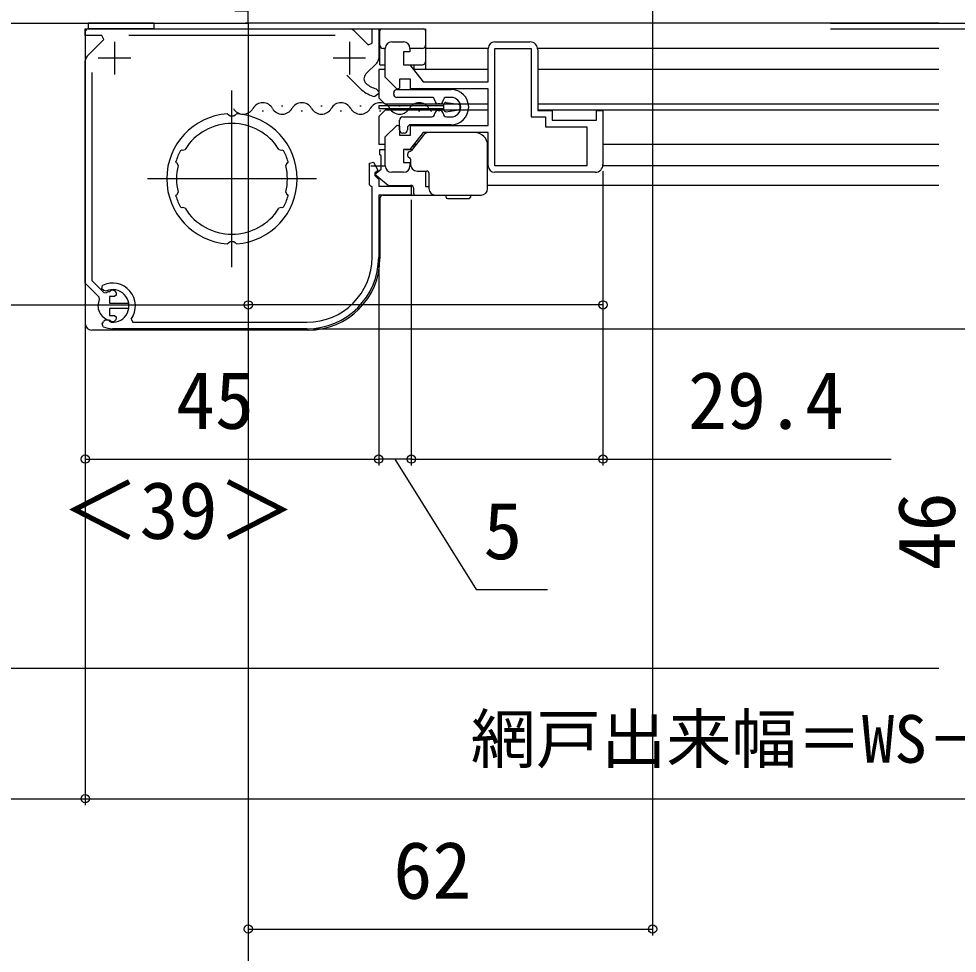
# Model space of a CAD drawing. Units: millimetres, scale not verified. Extents: x -525 to 525, y -783 to 778.
# Drawn here: x -351.3 to -207.4, y -661.4 to -518 of the extents above; entities that cross this region are included whole.
import ezdxf
from ezdxf.enums import TextEntityAlignment as Align

# ---------------------------------------------------------------- set-up
doc = ezdxf.new("R2010")
doc.units = ezdxf.units.MM
doc.header["$LTSCALE"] = 4
for name, color, linetype in [('0-2_YKK_11', 7, 'Continuous'), ('0-4_YKK_12', 2, 'Continuous'), ('0-5_YKK_13', 4, 'Continuous'), ('0-7_YKK_D', 6, 'Continuous'), ('0-9_YSS_K', 3, 'Continuous')]:
    doc.layers.add(name, color=color, linetype=linetype)
doc.styles.add('ＭＳ ゴシック', font='')
doc.styles.get('ＭＳ ゴシック').set_extended_font_data('MS Gothic')

msp = doc.modelspace()

# ---------------------------------------------------------------- linework, layer by layer
at = {"layer": '0-2_YKK_11'}
for p, q in [((-302.754, -520.598), (-334.423, -520.598)), ((-336.588, -521.598), (-336.588, -526.598)), ((-300.588, -521.598), (-300.588, -526.598)), ((-294.088, -521.598), (-292.288, -521.598)), ((-278.288, -521.598), (-272.888, -521.598)), ((-334.088, -524.098), (-339.088, -524.098)), ((-298.088, -524.098), (-303.088, -524.098)), ((-296.381, -524.841), (-298.05, -526.509)), ((-292.288, -541.598), (-294.088, -541.598)), ((-262.888, -541.598), (-278.288, -541.598)), ((-310.335, -544.632), (-310.161, -544.98)), ((-319.303, -552.572), (-319.089, -552.383)), ((-319.089, -552.383), (-318.883, -552.193)), ((-337.407, -559.909), (-337.281, -559.844)), ((-337.281, -564.352), (-337.407, -564.287)), ((-337.321, -564.478), (-337.115, -564.588)), ((-307.088, -565.598), (-336.888, -565.598))]:
    msp.add_line(p, q, dxfattribs=at)
for points in [[(-380.088, -518.698), (-316.088, -518.698), (-316.088, -516.898), (-318.088, -516.898), (-318.088, -508.698), (-321.388, -508.698)], [(-340.796, -523.78), (-338.26, -521.244), (-338.528, -520.598), (-341.088, -520.598), (-341.088, -519.598), (-300.553, -519.598)], [(-299.846, -519.891), (-297.706, -522.031), (-297.088, -521.775), (-297.088, -519.598), (-296.088, -519.598), (-296.088, -524.133)], [(-295.088, -540.598), (-295.088, -536.174), (-293.259, -534.344), (-292.888, -534.497), (-292.888, -535.898), (-291.188, -535.898), (-291.188, -534.398), (-279.288, -534.398), (-279.288, -528.798), (-291.188, -528.798), (-291.188, -527.298), (-292.888, -527.298), (-292.888, -528.698), (-293.259, -528.852), (-295.088, -527.022), (-295.088, -522.598)], [(-291.288, -522.598), (-291.288, -523.098), (-292.288, -523.098), (-292.288, -525.098), (-291.288, -525.098), (-289.288, -527.698), (-279.288, -527.698), (-279.288, -522.598)], [(-271.688, -522.798), (-271.688, -532.098), (-269.488, -532.098), (-269.488, -533.598), (-262.688, -533.598), (-262.688, -532.098), (-261.688, -532.098), (-261.688, -540.398)], [(-338.898, -561.086), (-338.954, -560.739), (-341.088, -558.605), (-341.088, -524.487)], [(-340.088, -526.264), (-340.088, -558.191), (-338.247, -560.032), (-337.9, -560.088)], [(-298.715, -528.94), (-298.732, -528.925), (-300.977, -526.679)], [(-296.466, -528.789), (-296.088, -529.274), (-296.088, -529.48), (-296.705, -529.966)], [(-318.883, -533.002), (-319.089, -532.813), (-319.303, -532.623)], [(-317.874, -532.623), (-318.088, -532.813), (-318.294, -533.002)], [(-279.288, -540.598), (-279.288, -535.498), (-289.288, -535.498), (-291.288, -538.098), (-292.288, -538.098), (-292.288, -540.098), (-291.288, -540.098), (-291.288, -540.598)], [(-326.47, -538.253), (-326.217, -538.165), (-326.156, -538.191), (-325.785, -538.074)], [(-311.392, -538.074), (-311.021, -538.191), (-310.96, -538.165), (-310.707, -538.253)], [(-326.841, -540.564), (-327.016, -540.216), (-327.076, -540.19), (-327.189, -539.947)], [(-309.988, -539.947), (-310.101, -540.19), (-310.161, -540.216), (-310.335, -540.564)], [(-297.088, -554.598), (-297.088, -543.898), (-297.288, -543.698), (-297.488, -543.498), (-297.488, -540.184), (-296.879, -540.035), (-296.243, -541.253), (-296.688, -541.698), (-296.688, -542.098), (-296.088, -542.698), (-296.088, -543.698), (-291.088, -543.698), (-291.088, -545.098), (-296.088, -545.098), (-296.088, -554.598)], [(-327.189, -545.249), (-327.076, -545.006), (-327.016, -544.98), (-326.841, -544.632)], [(-310.161, -544.98), (-310.101, -545.006), (-309.988, -545.249)], [(-325.785, -547.122), (-326.156, -547.005), (-326.217, -547.031), (-326.47, -546.943)], [(-310.707, -546.943), (-310.96, -547.031), (-311.021, -547.005), (-311.392, -547.122)], [(-318.294, -552.193), (-318.088, -552.383), (-317.874, -552.572)], [(-337.908, -559.815), (-338.243, -559.754), (-338.543, -559.454), (-338.466, -558.974)], [(-336.297, -560.398), (-336.593, -560.648), (-337.388, -560.648), (-337.388, -561.698), (-334.438, -561.698), (-334.438, -562.498), (-337.388, -562.498), (-337.388, -563.548), (-336.593, -563.548), (-336.297, -563.798)], [(-334.035, -564.124), (-333.79, -564.598), (-307.088, -564.598)], [(-338.347, -565.28), (-338.481, -564.857), (-338.307, -564.555)]]:
    msp.add_lwpolyline(points, dxfattribs=at)
msp.add_lwpolyline([(-278.288, -540.598), (-278.288, -522.598), (-272.688, -522.598), (-272.688, -533.098), (-270.488, -533.098), (-270.488, -534.598), (-264.188, -534.598), (-264.188, -540.598)], close=True, dxfattribs=at)
for centre, radius, start, end in [((-300.553, -520.598), 1, 45.00003, 90.00002), ((-294.088, -522.598), 1, 90.00001, 179.99999), ((-292.288, -522.598), 1, 0.00001, 89.99999), ((-278.288, -522.598), 1, 90.00001, 179.99999), ((-272.888, -522.798), 1.2, 0.00001, 89.99999), ((-340.088, -524.487), 1, 135.00003, 180.00002), ((-297.088, -524.133), 1, 315.00003, 0.00002), ((-297.343, -527.217), 1, 134.99998, 227.55575), ((-295.588, -525.298), 3.6, 227.55576, 255.88303), ((-295.588, -525.298), 4.8, 229.35522, 256.55227), ((-318.588, -542.598), 10, 94.09604, 265.90396), ((-318.588, -542.598), 9.6, 88.24271, 91.75729), ((-318.588, -542.598), 10, 274.09604, 85.90396), ((-318.588, -542.598), 8.5, 32.15412, 147.84588), ((-318.588, -542.598), 9, 151.12995, 162.87008), ((-318.588, -542.598), 9, 17.12992, 28.87005), ((-318.588, -542.598), 8.5, 166.15413, 193.84587), ((-318.588, -542.598), 8.5, 346.15413, 13.84587), ((-294.088, -540.598), 1, 180.00001, 269.99999), ((-292.288, -540.598), 1, 270.00001, 359.99999), ((-278.288, -540.598), 1, 180.00001, 269.99999), ((-262.888, -540.398), 1.2, 270.00001, 359.99999), ((-318.588, -542.598), 9, 197.12993, 208.87006), ((-318.588, -542.598), 9, 331.12994, 342.87007), ((-318.588, -542.598), 8.5, 212.15412, 327.84588), ((-318.588, -542.598), 9.6, 268.24271, 271.75729), ((-307.088, -554.598), 10, 270.00001, 359.99999), ((-307.088, -554.598), 11, 270.00001, 359.99999), ((-336.888, -562.098), 3.5, 324.62345, 116.79004), ((-336.888, -562.098), 2.5, 264.7993, 114.07517), ((-336.888, -560.298), 0.6, 350.40593, 130.80443), ((-336.888, -562.098), 2.25, 153.2839, 256.66525), ((-336.888, -562.098), 2.25, 103.33472, 116.7161), ((-336.888, -563.898), 0.6, 229.19557, 9.59407), ((-336.888, -562.098), 3.5, 245.37938, 270.00001), ((-337.787, -564.855), 0.6, 38.98367, 149.99997)]:
    msp.add_arc(centre, radius, start, end, dxfattribs=at)
at = {"layer": '0-4_YKK_12'}
for p, q in [((-210.164, -518.698), (-316.588, -518.698)), ((-288.888, -519.597), (-288.888, -525.847)), ((-279.288, -522.597), (-288.888, -522.597)), ((-210.164, -522.598), (-271.705, -522.597)), ((-296.088, -525.847), (-296.088, -530.147)), ((-295.088, -525.847), (-296.088, -525.847)), ((-279.288, -525.847), (-290.712, -525.847)), ((-210.164, -525.848), (-271.688, -525.847)), ((-318.588, -556.132), (-318.588, -529.064)), ((-295.088, -531.147), (-296.088, -530.147)), ((-313.974, -532.177), (-313.774, -532.177)), ((-310.974, -531.417), (-310.774, -531.417)), ((-307.974, -532.177), (-307.774, -532.177)), ((-304.974, -531.417), (-304.774, -531.417)), ((-301.974, -532.177), (-301.774, -532.177)), ((-298.974, -531.417), (-298.774, -531.417)), ((-295.088, -532.047), (-296.088, -533.047)), ((-295.974, -532.177), (-295.774, -532.177)), ((-279.288, -531.147), (-295.088, -531.147)), ((-279.288, -532.047), (-295.088, -532.047)), ((-292.974, -531.417), (-292.774, -531.417)), ((-289.974, -532.177), (-289.774, -532.177)), ((-210.164, -531.148), (-271.688, -531.147)), ((-210.164, -532.047), (-271.556, -532.047)), ((-296.088, -533.047), (-296.088, -537.347)), ((-295.088, -537.347), (-296.088, -537.347)), ((-290.365, -537.347), (-290.711, -537.347)), ((-279.288, -537.347), (-279.392, -537.347)), ((-210.164, -537.348), (-261.688, -537.347)), ((-279.288, -540.597), (-279.386, -540.597)), ((-264.472, -540.597), (-278.005, -540.597)), ((-210.164, -540.598), (-261.705, -540.597)), ((-305.652, -542.598), (-331.525, -542.598)), ((-210.164, -543.598), (-279.386, -543.597))]:
    msp.add_line(p, q, dxfattribs=at)
for centre, start, end in [((-313.874, -532.636), 29.20254, 150.79746), ((-307.874, -532.636), 29.20254, 150.79746), ((-301.874, -532.636), 29.20254, 150.79746), ((-295.874, -532.636), 29.20254, 150.79746), ((-289.874, -532.636), 29.20254, 150.79746), ((-316.874, -530.959), 209.20254, 330.79746), ((-310.874, -530.959), 209.20254, 330.79746), ((-304.874, -530.959), 209.20254, 330.79746), ((-298.874, -530.959), 209.20254, 330.79746), ((-292.874, -530.959), 209.20254, 330.79746), ((-286.874, -530.959), 209.20254, 229.55265)]:
    msp.add_arc(centre, 1.718, start, end, dxfattribs=at)
at = {"layer": '0-5_YKK_13'}
for p, q in [((-341.088, -520.098), (-341.088, -564.798)), ((-340.588, -519.598), (-289.188, -519.598)), ((-295.888, -525.098), (-295.888, -519.898)), ((-295.888, -524.891), (-295.888, -519.898)), ((-288.888, -519.898), (-288.888, -524.598)), ((-295.888, -525.098), (-295.888, -522.598)), ((-295.088, -522.598), (-295.388, -522.598)), ((-295.088, -522.598), (-295.388, -522.598)), ((-295.088, -522.598), (-295.388, -522.598)), ((-289.388, -522.598), (-291.288, -522.598)), ((-289.388, -522.598), (-291.288, -522.598)), ((-289.388, -522.598), (-291.288, -522.598)), ((-295.888, -525.098), (-295.888, -524.46)), ((-295.888, -525.098), (-295.088, -525.098)), ((-291.436, -525.098), (-289.388, -525.098)), ((-290.688, -525.098), (-290.688, -525.848)), ((-293.788, -529.598), (-293.788, -529.398)), ((-293.288, -528.898), (-284.988, -528.898)), ((-292.556, -528.898), (-284.988, -528.898)), ((-287.989, -530.098), (-293.288, -530.098)), ((-285.747, -530.896), (-283.847, -531.163)), ((-284.988, -530.098), (-285.688, -530.098)), ((-286.089, -531.398), (-296.089, -531.398)), ((-286.688, -531.098), (-286.989, -531.098)), ((-286.989, -532.098), (-286.688, -532.098)), ((-286.089, -532.002), (-286.089, -531.193)), ((-285.747, -532.3), (-283.847, -532.033)), ((-283.589, -531.735), (-283.589, -531.46)), ((-292.888, -535.098), (-292.888, -533.598)), ((-292.388, -533.098), (-287.989, -533.098)), ((-285.688, -533.098), (-284.988, -533.098)), ((-291.688, -534.798), (-291.688, -535.098)), ((-284.988, -534.298), (-291.188, -534.298)), ((-292.188, -535.598), (-292.388, -535.598)), ((-289.221, -535.882), (-291.109, -538.299)), ((-281.386, -535.498), (-288.433, -535.498)), ((-295.888, -538.898), (-295.888, -538.098)), ((-295.888, -538.098), (-295.088, -538.098)), ((-291.989, -538.098), (-290.952, -538.098)), ((-290.688, -537.348), (-290.688, -537.761)), ((-279.386, -539.364), (-279.386, -537.498)), ((-295.688, -541.098), (-295.688, -539.098)), ((-291.193, -539.576), (-291.186, -539.64)), ((-291.186, -539.64), (-291.186, -540.398)), ((-279.386, -540.513), (-279.386, -539.364)), ((-297.288, -540.598), (-295.388, -540.598)), ((-297.288, -540.598), (-295.388, -540.598)), ((-297.288, -540.598), (-295.388, -540.598)), ((-296.688, -541.898), (-295.688, -541.098)), ((-295.688, -540.598), (-295.088, -540.598)), ((-291.288, -540.598), (-291.166, -540.598)), ((-279.386, -544.098), (-279.386, -540.513)), ((-296.688, -541.898), (-294.588, -543.598)), ((-290.186, -541.398), (-288.686, -541.398)), ((-288.386, -541.698), (-288.386, -544.098)), ((-294.588, -543.598), (-291.188, -543.598)), ((-295.388, -545.098), (-286.388, -545.098)), ((-290.688, -544.898), (-290.688, -544.098)), ((-287.386, -545.098), (-280.386, -545.098)), ((-285.74, -545.398), (-285.74, -545.298)), ((-282.033, -545.298), (-282.033, -545.398)), ((-295.888, -545.598), (-295.888, -554.798)), ((-285.54, -545.598), (-283.886, -545.598)), ((-283.886, -545.598), (-282.233, -545.598)), ((-306.888, -565.798), (-340.088, -565.798))]:
    msp.add_line(p, q, dxfattribs=at)
msp.add_lwpolyline([(-340.588, -519.598), (-340.588, -518.678), (-330.588, -518.678), (-330.588, -519.598)], close=True, dxfattribs=at)
msp.add_lwpolyline([(-340.588, -519.598), (-340.588, -518.678), (-330.588, -518.678), (-330.588, -519.598)], close=True, dxfattribs=at)
msp.add_lwpolyline([(-340.588, -519.598), (-340.588, -518.678), (-330.588, -518.678), (-330.588, -519.598)], close=True, dxfattribs=at)
msp.add_lwpolyline([(-340.588, -519.598), (-340.588, -518.678), (-330.588, -518.678), (-330.588, -519.598)], close=True, dxfattribs=at)
for points in [[(-296.089, -531.398), (-296.089, -531.798), (-286.089, -531.798)], [(-288.888, -541.398), (-288.888, -543.798), (-288.386, -543.798)]]:
    msp.add_lwpolyline(points, dxfattribs=at)
for centre, radius, start, end in [((-340.588, -520.098), 0.5, 90, 180), ((-295.588, -519.898), 0.3, 90, 180), ((-289.188, -519.898), 0.3, 0, 90), ((-295.388, -522.098), 0.5, 180, 270), ((-289.388, -522.098), 0.5, 270, 0), ((-289.388, -524.598), 0.5, 270, 0), ((-293.288, -529.398), 0.5, 90, 180), ((-293.288, -529.598), 0.5, 180, 270), ((-284.988, -531.598), 2.7, 0, 90), ((-287.989, -530.598), 0.5, 360, 90), ((-286.989, -530.598), 0.5, 180, 270), ((-286.688, -530.598), 0.5, 270, 0), ((-285.688, -530.598), 0.5, 90, 180), ((-285.789, -531.193), 0.3, 82, 180), ((-284.988, -531.598), 1.5, 0, 90), ((-286.989, -532.598), 0.5, 90, 180), ((-286.688, -532.598), 0.5, 0, 90), ((-285.789, -532.002), 0.3, 180, 278), ((-284.988, -531.598), 2.7, 270, 0), ((-284.988, -531.598), 1.5, 270, 0), ((-283.889, -531.46), 0.3, 0, 82), ((-283.889, -531.735), 0.3, 278, 0), ((-292.388, -533.598), 0.5, 90, 180), ((-287.989, -532.598), 0.5, 270, 360), ((-285.688, -532.598), 0.5, 180, 270), ((-292.388, -535.098), 0.5, 180, 270), ((-292.188, -535.098), 0.5, 270, 360), ((-291.188, -534.798), 0.5, 90, 180), ((-288.433, -536.498), 1, 90, 142), ((-281.386, -537.498), 2, 0, 90), ((-295.888, -539.098), 0.2, 0, 90), ((-291.186, -538.898), 0.5, 101.44555, 247.97569), ((-291.486, -539.64), 0.3, 12.23345, 67.97569), ((-291.345, -538.114), 0.3, 281.44555, 322), ((-290.186, -540.398), 1, 180, 270), ((-288.686, -541.698), 0.3, 65.66023, 90), ((-288.686, -541.698), 0.3, 0, 65.66023), ((-291.188, -544.098), 0.5, 0, 90), ((-295.388, -545.598), 0.5, 90, 180), ((-290.488, -544.898), 0.2, 180, 270), ((-287.386, -544.098), 1, 180, 270), ((-285.94, -545.298), 0.2, 0, 90), ((-285.54, -545.398), 0.2, 180, 270), ((-282.233, -545.398), 0.2, 270, 0), ((-281.833, -545.298), 0.2, 90, 180), ((-280.386, -544.098), 1, 270, 0), ((-306.888, -554.798), 11, 270, 0), ((-340.088, -564.798), 1, 180, 270)]:
    msp.add_arc(centre, radius, start, end, dxfattribs=at)
at = {"layer": '0-7_YKK_D'}
for p, q in [((-254.089, -504.698), (-254.089, -658.7)), ((-316.09, -519.198), (-316.09, -658.7)), ((-316.09, -519.198), (-316.09, -678.7)), ((-316.09, -519.198), (-316.09, -678.7)), ((-316.088, -518.798), (-316.088, -562.941)), ((-226.811, -518.698), (-202.062, -518.698)), ((-226.811, -518.7), (-202.062, -518.7)), ((-226.811, -519.598), (-202.062, -519.598)), ((-226.811, -519.598), (-202.062, -519.598)), ((-261.688, -541.398), (-261.688, -586.598)), ((-261.688, -541.398), (-261.688, -562.941)), ((-291.088, -545.798), (-291.088, -586.598)), ((-291.088, -545.798), (-291.088, -586.598)), ((-296.088, -555.598), (-296.088, -586.598)), ((-296.088, -555.598), (-296.088, -586.598)), ((-341.088, -559.481), (-341.088, -638.699)), ((-341.088, -559.481), (-341.088, -638.699)), ((-341.088, -559.481), (-341.088, -586.598)), ((-421.381, -561.941), (-316.088, -561.941)), ((-261.688, -561.941), (-316.088, -561.941)), ((-306.119, -565.598), (-202.062, -565.598)), ((-341.088, -585.598), (-296.088, -585.598)), ((-291.088, -585.598), (-296.088, -585.598)), ((-384.089, -637.699), (-341.088, -637.699)), ((-341.088, -637.699), (-87.086, -637.699)), ((-316.09, -657.7), (-254.089, -657.7))]:
    msp.add_line(p, q, dxfattribs=at)
for points in [[(-293.588, -585.598), (-281.148, -605.598), (-270.194, -605.598)], [(-291.088, -585.598), (-261.688, -585.598), (-217.477, -585.598)]]:
    msp.add_lwpolyline(points, dxfattribs=at)
for centre in [(-316.088, -561.941), (-261.688, -561.941), (-341.088, -585.598), (-296.088, -585.598), (-296.088, -585.598), (-291.088, -585.598), (-291.088, -585.598), (-261.688, -585.598), (-341.088, -637.699), (-341.088, -637.699), (-316.09, -657.7), (-254.089, -657.7)]:
    msp.add_circle(centre, 0.637, dxfattribs=at)
at = {"layer": '0-9_YSS_K'}
msp.add_line((-384.091, -617.698), (-210.164, -617.698), dxfattribs=at)

# ---------------------------------------------------------------- texts
at = {"layer": '0-7_YKK_D', "style": 'ＭＳ ゴシック'}
for s, height, p in [('45', 8.798, (-327.179, -583.598)), ('29.4', 8.798, (-248.659, -583.598)), ('＜39＞', 8.798, (-344.77, -600.484)), ('5', 8.798, (-280.035, -603.598)), ('網戸出来幅＝WS－96', 7.331, (-281.985, -634.392)), ('62', 8.798, (-293.851, -655.7))]:
    msp.add_text(s, height=height, dxfattribs=at).set_placement(p, align=Align.BOTTOM_LEFT)
msp.add_text('46', height=8.798, rotation=90, dxfattribs=at).set_placement((-205.062, -602.674), align=Align.BOTTOM_LEFT)

doc.saveas('drawing.dxf')
